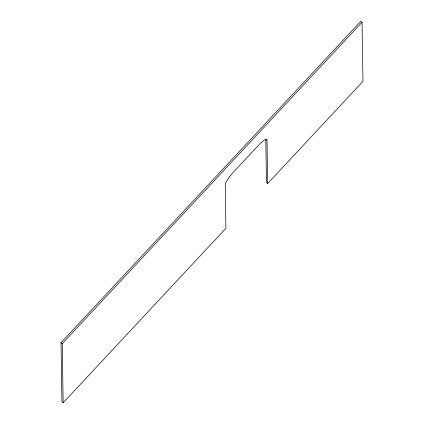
<?xml version="1.0" encoding="UTF-8"?>
<svg xmlns="http://www.w3.org/2000/svg" width="424" height="424" viewBox="0 0 424 424"><rect width="100%" height="100%" fill="white"/><g stroke="black" fill="none" stroke-linecap="round" stroke-linejoin="round"><path stroke-width="0.64" d="M266.993 140.164A12.89 2.661 -49.8 0 0 258.364 145.406L233.741 171.815A12.89 2.661 -49.8 0 0 225.234 184.938L225.918 228.282L63.16 402.8L61.957 401.782L61.03 342.677L360.84 21.2L362.043 22.218L362.971 81.323L267.677 183.507L266.468 182.49L265.79 139.146L266.993 140.164L267.677 183.507M63.16 402.8L62.233 343.694L362.043 22.218M61.03 342.677L62.233 343.694"/></g></svg>
